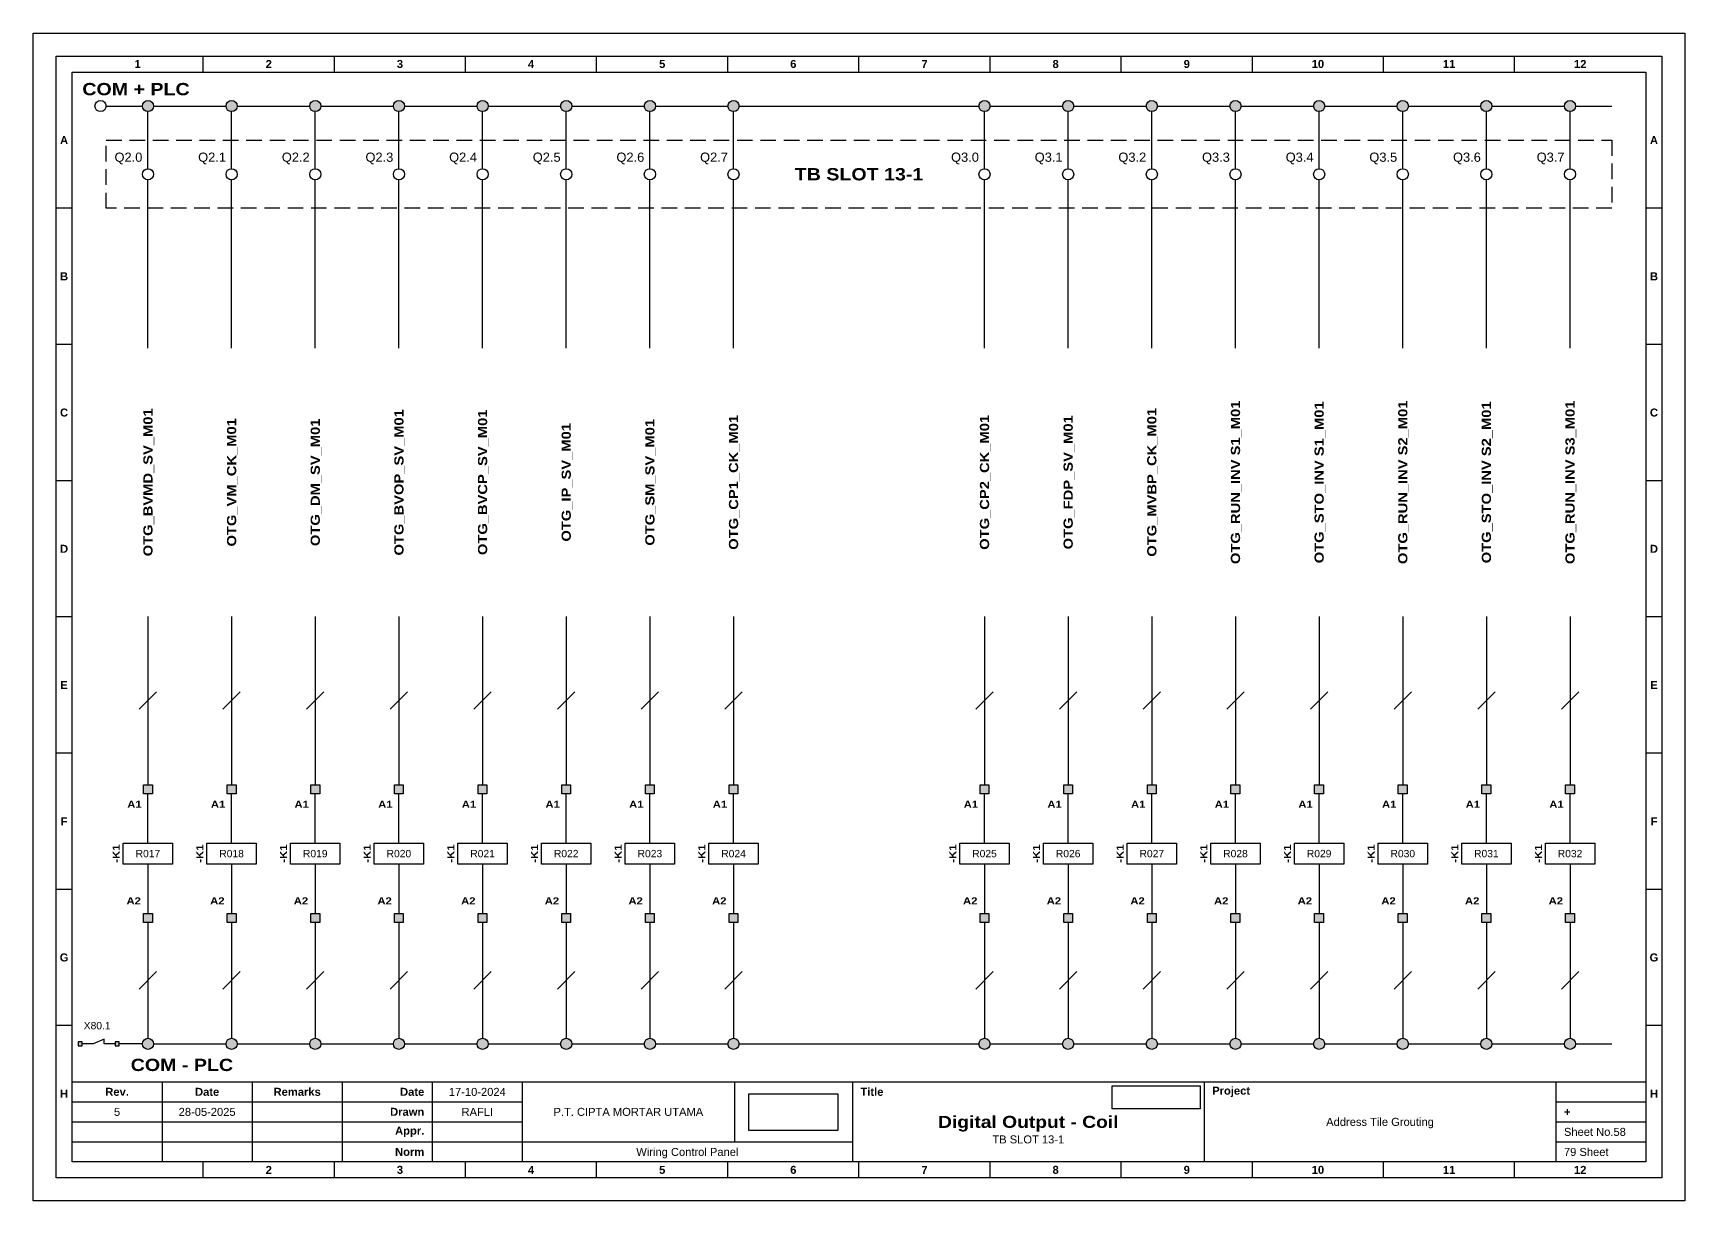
# Model space of a CAD drawing. Header units: millimetres. Extents: x 1018 to 2216, y 1079 to 1731.
# Drawn here: x 1327.2 to 1596.6, y 1540.7 to 1731.1 of the extents above; entities that cross this region are included whole.
import ezdxf
from ezdxf.enums import TextEntityAlignment as Align

# ---------------------------------------------------------------- set-up
doc = ezdxf.new("R2010")
doc.units = ezdxf.units.MM
doc.linetypes.add('HIDDEN', pattern=[9.525, 6.35, -3.175])
doc.styles.add('Bold', font='ariblk.ttf', dxfattribs={"height": 25.4})
doc.styles.get("Standard").update_dxf_attribs({"font": 'arial.ttf'})
picture_1 = doc.add_image_def('image1.png', size_in_pixel=(2048, 847))
picture_2 = doc.add_image_def('image2.png', size_in_pixel=(2092, 542))

# ---------------------------------------------------------------- blocks, each defined once
blk = doc.blocks.new('KOP MU PROJECT')
at = {"color": 6, "ltscale": 50}
for p, q in [((27.74, 184.05), (27.74, 186.66)), ((49.13, 184.05), (49.13, 186.66)), ((70.51, 184.05), (70.51, 186.66)), ((91.89, 184.05), (91.89, 186.66)), ((113.27, 184.05), (113.27, 186.66)), ((134.66, 184.05), (134.66, 186.66)), ((156.04, 184.05), (156.04, 186.66)), ((177.42, 184.05), (177.42, 186.66)), ((198.8, 184.05), (198.8, 186.66)), ((220.19, 184.05), (220.19, 186.66)), ((241.57, 184.05), (241.57, 186.66)), ((6.36, 161.84), (3.75, 161.84)), ((265.59, 161.84), (262.98, 161.84)), ((6.36, 139.63), (3.75, 139.63)), ((265.59, 139.63), (262.98, 139.63)), ((6.36, 117.42), (3.75, 117.42)), ((265.59, 117.42), (262.98, 117.42)), ((6.36, 95.22), (3.75, 95.22)), ((265.59, 95.22), (262.98, 95.22)), ((6.36, 73.01), (3.75, 73.01)), ((265.59, 73.01), (262.98, 73.01)), ((6.36, 50.8), (3.75, 50.8)), ((265.59, 50.8), (262.98, 50.8)), ((6.36, 28.59), (3.75, 28.59)), ((265.59, 28.59), (262.98, 28.59)), ((27.74, 3.75), (27.74, 6.36)), ((49.13, 3.75), (49.13, 6.36)), ((70.51, 3.75), (70.51, 6.36)), ((91.89, 3.75), (91.89, 6.36)), ((113.27, 3.75), (113.27, 6.36)), ((134.66, 3.75), (134.66, 6.36)), ((156.04, 3.75), (156.04, 6.36)), ((177.42, 3.75), (177.42, 6.36)), ((198.8, 3.75), (198.8, 6.36)), ((220.19, 3.75), (220.19, 6.36)), ((241.57, 3.75), (241.57, 6.36))]:
    blk.add_line(p, q, dxfattribs=at)
at = {"ltscale": 50}
for p, q in [((6.36, 19.41), (262.98, 19.41)), ((21.04, 19.41), (21.04, 6.36)), ((35.72, 19.41), (35.72, 6.36)), ((50.41, 19.41), (50.41, 6.36)), ((65.09, 19.41), (65.09, 6.36)), ((79.77, 19.41), (79.77, 6.36)), ((114.35, 19.41), (114.35, 9.62)), ((133.6, 19.41), (133.6, 6.36)), ((190.95, 19.41), (190.95, 6.36)), ((248.3, 19.41), (248.3, 6.36)), ((6.36, 16.15), (79.77, 16.15)), ((248.3, 16.15), (262.98, 16.15)), ((6.36, 12.89), (79.77, 12.89)), ((248.3, 12.89), (262.98, 12.89)), ((6.36, 9.62), (133.6, 9.62)), ((248.3, 9.62), (262.98, 9.62))]:
    blk.add_line(p, q, dxfattribs=at)
at = {"color": 1, "ltscale": 50}
blk.add_lwpolyline([(269.34, 0), (0, 0), (0, 190.41), (269.34, 190.41)], close=True, dxfattribs=at)
at = {"color": 6, "ltscale": 50}
for points in [[(265.59, 3.75), (3.75, 3.75), (3.75, 186.66), (265.59, 186.66)], [(262.98, 6.36), (6.36, 6.36), (6.36, 184.05), (262.98, 184.05)]]:
    blk.add_lwpolyline(points, close=True, dxfattribs=at)
at = {"ltscale": 50, "char_height": 1.305, "attachment_point": 4}
for s, width, heights, insert in [('\\pxqc;{\\fArial|b1|i0|c0|p34;1}', 21.3825, [2.51], (6.36, 185.36)), ('\\pxqc;{\\fArial|b1|i0|c0|p34;2}', 21.3825, [2.51], (27.74, 185.36)), ('\\pxqc;{\\fArial|b1|i0|c0|p34;3}', 21.3825, [2.51], (49.13, 185.36)), ('\\pxqc;{\\fArial|b1|i0|c0|p34;4}', 21.3825, [2.51], (70.51, 185.36)), ('\\pxqc;{\\fArial|b1|i0|c0|p34;5}', 21.3825, [2.51], (91.89, 185.36)), ('\\pxqc;{\\fArial|b1|i0|c0|p34;6}', 21.3825, [2.51], (113.27, 185.36)), ('\\pxqc;{\\fArial|b1|i0|c0|p34;7}', 21.3825, [2.51], (134.66, 185.36)), ('\\pxqc;{\\fArial|b1|i0|c0|p34;8}', 21.3825, [2.51], (156.04, 185.36)), ('\\pxqc;{\\fArial|b1|i0|c0|p34;9}', 21.3825, [2.51], (177.42, 185.36)), ('\\pxqc;{\\fArial|b1|i0|c0|p34;10}', 21.3825, [2.51], (198.8, 185.36)), ('\\pxqc;{\\fArial|b1|i0|c0|p34;11}', 21.3825, [2.51], (220.19, 185.36)), ('\\pxqc;{\\fArial|b1|i0|c0|p34;12}', 21.3825, [2.51], (241.57, 185.36)), ('\\pxqc;{\\fArial|b1|i0|c0|p34;A}', 2.61, [2.51], (3.75, 172.95)), ('\\pxqc;{\\fArial|b1|i0|c0|p34;A}', 2.61, [2.51], (262.98, 172.95)), ('\\pxqc;{\\fArial|b1|i0|c0|p34;B}', 2.61, [2.51], (3.75, 150.74)), ('\\pxqc;{\\fArial|b1|i0|c0|p34;B}', 2.61, [2.51], (262.98, 150.74)), ('\\pxqc;{\\fArial|b1|i0|c0|p34;C}', 2.61, [2.51], (3.75, 128.53)), ('\\pxqc;{\\fArial|b1|i0|c0|p34;C}', 2.61, [2.51], (262.98, 128.53)), ('\\pxqc;{\\fArial|b1|i0|c0|p34;D}', 2.61, [2.51], (3.75, 106.32)), ('\\pxqc;{\\fArial|b1|i0|c0|p34;D}', 2.61, [2.51], (262.98, 106.32)), ('\\pxqc;{\\fArial|b1|i0|c0|p34;E}', 2.61, [2.51], (3.75, 84.11)), ('\\pxqc;{\\fArial|b1|i0|c0|p34;E}', 2.61, [2.51], (262.98, 84.11)), ('\\pxqc;{\\fArial|b1|i0|c0|p34;F}', 2.61, [2.51], (3.75, 61.9)), ('\\pxqc;{\\fArial|b1|i0|c0|p34;F}', 2.61, [2.51], (262.98, 61.9)), ('\\pxqc;{\\fArial|b1|i0|c0|p34;G}', 2.61, [2.51], (3.75, 39.69)), ('\\pxqc;{\\fArial|b1|i0|c0|p34;G}', 2.61, [2.51], (262.98, 39.69)), ('\\pxqc;{\\fArial|b1|i0|c0|p34;H}', 2.61, [2.51], (3.75, 17.47)), ('\\pxqc;{\\fArial|b1|i0|c0|p34;Rev.}', 14.6811, [2.88], (6.36, 17.78)), ('\\pxqc;{\\fArial|b1|i0|c0|p34;Date}', 14.6811, [2.88], (21.04, 17.78)), ('\\pxqc;{\\fArial|b1|i0|c0|p34;Remarks}', 14.6811, [2.88], (35.72, 17.78)), ('\\pxqr;{\\fArial|b1|i0|c0|p34;Date}', 13.3761, [2.88], (50.41, 17.78)), ('\\pxql;{\\fArial|b1|i0|c0|p34;Title}', 50.2419, [2.88], (134.9, 17.78)), ('\\pxql;{\\fArial|b1|i0|c0|p34;Project}', 50.2419, [2.88], (192.25, 17.78)), ('\\pxqc;{\\fArial|b1|i0|c0|p34;H}', 2.61, [2.51], (262.98, 17.47)), ('\\pxqr;{\\fArial|b1|i0|c0|p34;Drawn}', 13.3761, [2.88], (50.41, 14.52)), ('\\pxql;{\\fArial|b1|i0|c0|p34;+}', 14.6811, [2.88], (249.61, 14.52)), ('\\pxqr;{\\fArial|b1|i0|c0|p34;Appr.}', 13.3761, [2.88], (50.41, 11.26)), ('\\pxqr;{\\fArial|b1|i0|c0|p34;Norm}', 13.3761, [2.88], (50.41, 7.99)), ('\\pxqc;{\\fArial|b1|i0|c0|p34;2}', 21.3825, [2.51], (27.74, 5.06)), ('\\pxqc;{\\fArial|b1|i0|c0|p34;3}', 21.3825, [2.51], (49.13, 5.06)), ('\\pxqc;{\\fArial|b1|i0|c0|p34;4}', 21.3825, [2.51], (70.51, 5.06)), ('\\pxqc;{\\fArial|b1|i0|c0|p34;5}', 21.3825, [2.51], (91.89, 5.06)), ('\\pxqc;{\\fArial|b1|i0|c0|p34;6}', 21.3825, [2.51], (113.27, 5.06)), ('\\pxqc;{\\fArial|b1|i0|c0|p34;7}', 21.3825, [2.51], (134.66, 5.06)), ('\\pxqc;{\\fArial|b1|i0|c0|p34;8}', 21.3825, [2.51], (156.04, 5.06)), ('\\pxqc;{\\fArial|b1|i0|c0|p34;9}', 21.3825, [2.51], (177.42, 5.06)), ('\\pxqc;{\\fArial|b1|i0|c0|p34;10}', 21.3825, [2.51], (198.8, 5.06)), ('\\pxqc;{\\fArial|b1|i0|c0|p34;11}', 21.3825, [2.51], (220.19, 5.06)), ('\\pxqc;{\\fArial|b1|i0|c0|p34;12}', 21.3825, [2.51], (241.57, 5.06))]:
    blk.add_mtext_dynamic_manual_height_columns(s, width=width, gutter_width=0.0326, heights=heights, dxfattribs=dict(at, insert=insert))
at = {"ltscale": 50}
for tag, p in [('DATECREATED', (72.43, 17.78)), ('REV', (13.7, 14.52)), ('REVDATE', (28.38, 14.52)), ('REMARKS', (43.06, 14.52)), ('DRAWN', (72.43, 14.52)), ('COMPANY', (97.06, 14.52)), ('PROJECT', (219.62, 12.89)), ('APPR', (72.43, 11.26)), ('NORM', (72.43, 7.99)), ('DRAWINGCATEGORY', (106.68, 7.99)), ('DESCRIPTION', (162.27, 10.03))]:
    blk.add_attdef(tag, text='', height=1.3, dxfattribs=at).set_placement(p, align=Align.MIDDLE_CENTER)
at = {"ltscale": 50, "style": 'Bold'}
blk.add_attdef('TITLE', text='', height=1.96, dxfattribs=at).set_placement((162.27, 12.89), align=Align.MIDDLE_CENTER)
at = {"ltscale": 50}
for tag, p in [('SHEETNUMBER', (249.61, 11.26)), ('TOTALSHEET', (249.61, 7.99))]:
    blk.add_attdef(tag, text='', height=1.3, dxfattribs=at).set_placement(p, align=Align.MIDDLE_LEFT)
image = blk.add_image(picture_1, insert=(116.72, 11.48), size_in_units=(14.5, 6), dxfattribs=at)
image.dxf.flags = 15
image = blk.add_image(picture_2, insert=(175.94, 15.04), size_in_units=(14.36, 3.72), dxfattribs=at)
image.dxf.flags = 15

msp = doc.modelspace()

# ---------------------------------------------------------------- hatches: boundary and pattern name
at = {"true_color": 0x105689}
h = msp.add_hatch(color=146, dxfattribs=at)
h.dxf.hatch_style = 1
h.paths.add_polyline_path([(1578.73, 1719.2, 1), (1576.92, 1719.2, 1)])
h.paths.add_polyline_path([(1563.28, 1719.2, 1), (1565.09, 1719.2, 1)])
h.paths.add_polyline_path([(1549.64, 1719.2, 1), (1551.45, 1719.2, 1)])
h.paths.add_polyline_path([(1537.81, 1719.2, 1), (1536, 1719.2, 1)])
h.paths.add_polyline_path([(1524.17, 1719.2, 1), (1522.36, 1719.2, 1)])
h.paths.add_polyline_path([(1510.53, 1719.2, 1), (1508.72, 1719.2, 1)])
h.paths.add_polyline_path([(1496.89, 1719.2, 1), (1495.08, 1719.2, 1)])
h.paths.add_polyline_path([(1483.25, 1719.2, 1), (1481.44, 1719.2, 1)])
h.paths.add_polyline_path([(1442.33, 1719.2, 1), (1440.52, 1719.2, 1)])
h.paths.add_polyline_path([(1428.69, 1719.2, 1), (1426.88, 1719.2, 1)])
h.paths.add_polyline_path([(1415.05, 1719.2, 1), (1413.24, 1719.2, 1)])
h.paths.add_polyline_path([(1401.41, 1719.2, 1), (1399.6, 1719.2, 1)])
h.paths.add_polyline_path([(1385.96, 1719.2, 1), (1387.78, 1719.2, 1)])
h.paths.add_polyline_path([(1374.14, 1719.2, 1), (1372.32, 1719.2, 1)])
h.paths.add_polyline_path([(1358.68, 1719.2, 1), (1360.5, 1719.2, 1)])
h.paths.add_polyline_path([(1346.86, 1719.2, 1), (1345.04, 1719.2, 1)])
h = msp.add_hatch(color=256)
h.dxf.hatch_style = 1
h.paths.add_polyline_path([(1346.67, 1607.09), (1346.67, 1608.54), (1345.22, 1608.54), (1345.22, 1607.09)])
h.paths.add_polyline_path([(1345.22, 1586.11), (1346.67, 1586.11), (1346.67, 1587.56), (1345.22, 1587.56)])
h = msp.add_hatch(color=256)
h.dxf.hatch_style = 1
h.paths.add_polyline_path([(1360.31, 1607.09), (1360.31, 1608.54), (1358.86, 1608.54), (1358.86, 1607.09)])
h.paths.add_polyline_path([(1358.86, 1586.11), (1360.31, 1586.11), (1360.31, 1587.56), (1358.86, 1587.56)])
h = msp.add_hatch(color=256)
h.dxf.hatch_style = 1
h.paths.add_polyline_path([(1373.95, 1607.09), (1373.95, 1608.54), (1372.5, 1608.54), (1372.5, 1607.09)])
h.paths.add_polyline_path([(1372.5, 1586.11), (1373.95, 1586.11), (1373.95, 1587.56), (1372.5, 1587.56)])
h = msp.add_hatch(color=256)
h.dxf.hatch_style = 1
h.paths.add_polyline_path([(1387.59, 1607.09), (1387.59, 1608.54), (1386.14, 1608.54), (1386.14, 1607.09)])
h.paths.add_polyline_path([(1386.14, 1586.11), (1387.59, 1586.11), (1387.59, 1587.56), (1386.14, 1587.56)])
h = msp.add_hatch(color=256)
h.dxf.hatch_style = 1
h.paths.add_polyline_path([(1401.23, 1607.09), (1401.23, 1608.54), (1399.78, 1608.54), (1399.78, 1607.09)])
h.paths.add_polyline_path([(1399.78, 1586.11), (1401.23, 1586.11), (1401.23, 1587.56), (1399.78, 1587.56)])
h = msp.add_hatch(color=256)
h.dxf.hatch_style = 1
h.paths.add_polyline_path([(1414.87, 1607.09), (1414.87, 1608.54), (1413.42, 1608.54), (1413.42, 1607.09)])
h.paths.add_polyline_path([(1413.42, 1586.11), (1414.87, 1586.11), (1414.87, 1587.56), (1413.42, 1587.56)])
h = msp.add_hatch(color=256)
h.dxf.hatch_style = 1
h.paths.add_polyline_path([(1428.51, 1607.09), (1428.51, 1608.54), (1427.06, 1608.54), (1427.06, 1607.09)])
h.paths.add_polyline_path([(1427.06, 1586.11), (1428.51, 1586.11), (1428.51, 1587.56), (1427.06, 1587.56)])
h = msp.add_hatch(color=256)
h.dxf.hatch_style = 1
h.paths.add_polyline_path([(1442.15, 1607.09), (1442.15, 1608.54), (1440.7, 1608.54), (1440.7, 1607.09)])
h.paths.add_polyline_path([(1440.7, 1586.11), (1442.15, 1586.11), (1442.15, 1587.56), (1440.7, 1587.56)])
h = msp.add_hatch(color=256)
h.dxf.hatch_style = 1
h.paths.add_polyline_path([(1483.07, 1607.09), (1483.07, 1608.54), (1481.62, 1608.54), (1481.62, 1607.09)])
h.paths.add_polyline_path([(1481.62, 1586.11), (1483.07, 1586.11), (1483.07, 1587.56), (1481.62, 1587.56)])
h = msp.add_hatch(color=256)
h.dxf.hatch_style = 1
h.paths.add_polyline_path([(1496.71, 1607.09), (1496.71, 1608.54), (1495.26, 1608.54), (1495.26, 1607.09)])
h.paths.add_polyline_path([(1495.26, 1586.11), (1496.71, 1586.11), (1496.71, 1587.56), (1495.26, 1587.56)])
h = msp.add_hatch(color=256)
h.dxf.hatch_style = 1
h.paths.add_polyline_path([(1510.35, 1607.09), (1510.35, 1608.54), (1508.9, 1608.54), (1508.9, 1607.09)])
h.paths.add_polyline_path([(1508.9, 1586.11), (1510.35, 1586.11), (1510.35, 1587.56), (1508.9, 1587.56)])
h = msp.add_hatch(color=256)
h.dxf.hatch_style = 1
h.paths.add_polyline_path([(1523.99, 1607.09), (1523.99, 1608.54), (1522.54, 1608.54), (1522.54, 1607.09)])
h.paths.add_polyline_path([(1522.54, 1586.11), (1523.99, 1586.11), (1523.99, 1587.56), (1522.54, 1587.56)])
h = msp.add_hatch(color=256)
h.dxf.hatch_style = 1
h.paths.add_polyline_path([(1537.63, 1607.09), (1537.63, 1608.54), (1536.18, 1608.54), (1536.18, 1607.09)])
h.paths.add_polyline_path([(1536.18, 1586.11), (1537.63, 1586.11), (1537.63, 1587.56), (1536.18, 1587.56)])
h = msp.add_hatch(color=256)
h.dxf.hatch_style = 1
h.paths.add_polyline_path([(1551.27, 1607.09), (1551.27, 1608.54), (1549.82, 1608.54), (1549.82, 1607.09)])
h.paths.add_polyline_path([(1549.82, 1586.11), (1551.27, 1586.11), (1551.27, 1587.56), (1549.82, 1587.56)])
h = msp.add_hatch(color=256)
h.dxf.hatch_style = 1
h.paths.add_polyline_path([(1564.91, 1607.09), (1564.91, 1608.54), (1563.46, 1608.54), (1563.46, 1607.09)])
h.paths.add_polyline_path([(1563.46, 1586.11), (1564.91, 1586.11), (1564.91, 1587.56), (1563.46, 1587.56)])
h = msp.add_hatch(color=256)
h.dxf.hatch_style = 1
h.paths.add_polyline_path([(1578.55, 1607.09), (1578.55, 1608.54), (1577.1, 1608.54), (1577.1, 1607.09)])
h.paths.add_polyline_path([(1577.1, 1586.11), (1578.55, 1586.11), (1578.55, 1587.56), (1577.1, 1587.56)])
h = msp.add_hatch(color=256)
h.dxf.hatch_style = 1
h.paths.add_polyline_path([(1341.24, 1566.63), (1340.6, 1566.63), (1340.6, 1565.99), (1341.24, 1565.99)])
h.paths.add_polyline_path([(1334.58, 1566.63), (1334.58, 1565.99), (1335.22, 1565.99), (1335.22, 1566.63)])
h = msp.add_hatch(color=146, dxfattribs=at)
h.dxf.hatch_style = 1
h.paths.add_polyline_path([(1578.73, 1566.31, 1), (1576.92, 1566.31, 1)])
h.paths.add_polyline_path([(1563.28, 1566.31, 1), (1565.09, 1566.31, 1)])
h.paths.add_polyline_path([(1549.64, 1566.31, 1), (1551.45, 1566.31, 1)])
h.paths.add_polyline_path([(1537.81, 1566.31, 1), (1536, 1566.31, 1)])
h.paths.add_polyline_path([(1524.17, 1566.31, 1), (1522.36, 1566.31, 1)])
h.paths.add_polyline_path([(1510.53, 1566.31, 1), (1508.72, 1566.31, 1)])
h.paths.add_polyline_path([(1496.89, 1566.31, 1), (1495.08, 1566.31, 1)])
h.paths.add_polyline_path([(1483.25, 1566.31, 1), (1481.44, 1566.31, 1)])
h.paths.add_polyline_path([(1442.33, 1566.31, 1), (1440.52, 1566.31, 1)])
h.paths.add_polyline_path([(1428.69, 1566.31, 1), (1426.88, 1566.31, 1)])
h.paths.add_polyline_path([(1415.05, 1566.31, 1), (1413.24, 1566.31, 1)])
h.paths.add_polyline_path([(1401.41, 1566.31, 1), (1399.6, 1566.31, 1)])
h.paths.add_polyline_path([(1385.96, 1566.31, 1), (1387.78, 1566.31, 1)])
h.paths.add_polyline_path([(1374.14, 1566.31, 1), (1372.32, 1566.31, 1)])
h.paths.add_polyline_path([(1358.68, 1566.31, 1), (1360.5, 1566.31, 1)])
h.paths.add_polyline_path([(1346.86, 1566.31, 1), (1345.04, 1566.31, 1)])

# ---------------------------------------------------------------- linework, layer by layer
at = {"color": 146, "true_color": 0x105689}
for p, q in [((1339.13, 1719.2), (1345.04, 1719.2)), ((1346.86, 1719.2), (1358.68, 1719.2)), ((1360.5, 1719.2), (1372.32, 1719.2)), ((1374.14, 1719.2), (1385.96, 1719.2)), ((1387.78, 1719.2), (1399.6, 1719.2)), ((1401.41, 1719.2), (1413.24, 1719.2)), ((1415.05, 1719.2), (1426.88, 1719.2)), ((1428.69, 1719.2), (1440.52, 1719.2)), ((1442.33, 1719.2), (1481.44, 1719.2)), ((1483.25, 1719.2), (1495.08, 1719.2)), ((1496.89, 1719.2), (1508.72, 1719.2)), ((1510.53, 1719.2), (1522.36, 1719.2)), ((1524.17, 1719.2), (1536, 1719.2)), ((1537.81, 1719.2), (1549.64, 1719.2)), ((1551.45, 1719.2), (1563.28, 1719.2)), ((1565.09, 1719.2), (1576.92, 1719.2)), ((1578.73, 1719.2), (1584.64, 1719.2)), ((1345.95, 1709), (1345.95, 1718.29)), ((1359.59, 1709), (1359.59, 1718.29)), ((1373.23, 1709), (1373.23, 1718.29)), ((1386.87, 1709), (1386.87, 1718.29)), ((1400.51, 1709), (1400.51, 1718.29)), ((1414.15, 1709), (1414.15, 1718.29)), ((1427.79, 1709), (1427.79, 1718.29)), ((1441.43, 1709), (1441.43, 1718.29)), ((1482.35, 1709), (1482.35, 1718.29)), ((1495.99, 1709), (1495.99, 1718.29)), ((1509.63, 1709), (1509.63, 1718.29)), ((1523.27, 1709), (1523.27, 1718.29)), ((1536.91, 1709), (1536.91, 1718.29)), ((1550.55, 1709), (1550.55, 1718.29)), ((1564.18, 1709), (1564.18, 1718.29)), ((1577.82, 1709), (1577.82, 1718.29)), ((1345.95, 1679.75), (1345.95, 1707.19)), ((1359.59, 1679.75), (1359.59, 1707.19)), ((1373.23, 1679.75), (1373.23, 1707.19)), ((1386.87, 1679.75), (1386.87, 1707.19)), ((1400.51, 1679.75), (1400.51, 1707.19)), ((1414.15, 1679.75), (1414.15, 1707.19)), ((1427.79, 1679.75), (1427.79, 1707.19)), ((1441.43, 1679.75), (1441.43, 1707.19)), ((1482.35, 1679.75), (1482.35, 1707.19)), ((1495.99, 1679.75), (1495.99, 1707.19)), ((1509.63, 1679.75), (1509.63, 1707.19)), ((1523.27, 1679.75), (1523.27, 1707.19)), ((1536.91, 1679.75), (1536.91, 1707.19)), ((1550.55, 1679.75), (1550.55, 1707.19)), ((1564.18, 1679.75), (1564.18, 1707.19)), ((1577.82, 1679.75), (1577.82, 1707.19)), ((1345.95, 1635.98), (1345.95, 1608.54)), ((1359.59, 1635.98), (1359.59, 1608.54)), ((1373.23, 1635.98), (1373.23, 1608.54)), ((1386.87, 1635.98), (1386.87, 1608.54)), ((1400.51, 1635.98), (1400.51, 1608.54)), ((1414.15, 1635.98), (1414.15, 1608.54)), ((1427.79, 1635.98), (1427.79, 1608.54)), ((1441.43, 1635.98), (1441.43, 1608.54)), ((1482.35, 1635.98), (1482.35, 1608.54)), ((1495.99, 1635.98), (1495.99, 1608.54)), ((1509.63, 1635.98), (1509.63, 1608.54)), ((1523.27, 1635.98), (1523.27, 1608.54)), ((1536.91, 1635.98), (1536.91, 1608.54)), ((1550.55, 1635.98), (1550.55, 1608.54)), ((1564.18, 1635.98), (1564.18, 1608.54)), ((1577.82, 1635.98), (1577.82, 1608.54)), ((1344.53, 1620.85), (1347.36, 1623.68)), ((1358.17, 1620.85), (1361, 1623.68)), ((1371.81, 1620.85), (1374.64, 1623.68)), ((1385.45, 1620.85), (1388.28, 1623.68)), ((1399.09, 1620.85), (1401.92, 1623.68)), ((1412.73, 1620.85), (1415.56, 1623.68)), ((1426.37, 1620.85), (1429.2, 1623.68)), ((1440.01, 1620.85), (1442.84, 1623.68)), ((1480.93, 1620.85), (1483.76, 1623.68)), ((1494.57, 1620.85), (1497.4, 1623.68)), ((1508.21, 1620.85), (1511.04, 1623.68)), ((1521.85, 1620.85), (1524.68, 1623.68)), ((1535.49, 1620.85), (1538.32, 1623.68)), ((1549.13, 1620.85), (1551.96, 1623.68)), ((1562.77, 1620.85), (1565.6, 1623.68)), ((1576.41, 1620.85), (1579.24, 1623.68)), ((1345.95, 1586.11), (1345.95, 1567.22)), ((1359.59, 1586.11), (1359.59, 1567.22)), ((1373.23, 1586.11), (1373.23, 1567.22)), ((1386.87, 1586.11), (1386.87, 1567.22)), ((1400.51, 1586.11), (1400.51, 1567.22)), ((1414.15, 1586.11), (1414.15, 1567.22)), ((1427.79, 1586.11), (1427.79, 1567.22)), ((1441.43, 1586.11), (1441.43, 1567.22)), ((1482.35, 1586.11), (1482.35, 1567.22)), ((1495.99, 1586.11), (1495.99, 1567.22)), ((1509.63, 1586.11), (1509.63, 1567.22)), ((1523.27, 1586.11), (1523.27, 1567.22)), ((1536.91, 1586.11), (1536.91, 1567.22)), ((1550.55, 1586.11), (1550.55, 1567.22)), ((1564.18, 1586.11), (1564.18, 1567.22)), ((1577.82, 1586.11), (1577.82, 1567.22)), ((1344.53, 1575.25), (1347.36, 1578.08)), ((1358.17, 1575.25), (1361, 1578.08)), ((1371.81, 1575.25), (1374.64, 1578.08)), ((1385.45, 1575.25), (1388.28, 1578.08)), ((1399.09, 1575.25), (1401.92, 1578.08)), ((1412.73, 1575.25), (1415.56, 1578.08)), ((1426.37, 1575.25), (1429.2, 1578.08)), ((1440.01, 1575.25), (1442.84, 1578.08)), ((1480.93, 1575.25), (1483.76, 1578.08)), ((1494.57, 1575.25), (1497.4, 1578.08)), ((1508.21, 1575.25), (1511.04, 1578.08)), ((1521.85, 1575.25), (1524.68, 1578.08)), ((1535.49, 1575.25), (1538.32, 1578.08)), ((1549.13, 1575.25), (1551.96, 1578.08)), ((1562.77, 1575.25), (1565.6, 1578.08)), ((1576.41, 1575.25), (1579.24, 1578.08)), ((1345.04, 1566.31), (1341.24, 1566.31)), ((1346.86, 1566.31), (1358.68, 1566.31)), ((1360.5, 1566.31), (1372.32, 1566.31)), ((1374.14, 1566.31), (1385.96, 1566.31)), ((1387.78, 1566.31), (1399.6, 1566.31)), ((1401.41, 1566.31), (1413.24, 1566.31)), ((1415.05, 1566.31), (1426.88, 1566.31)), ((1428.69, 1566.31), (1440.52, 1566.31)), ((1442.33, 1566.31), (1481.44, 1566.31)), ((1483.25, 1566.31), (1495.08, 1566.31)), ((1496.89, 1566.31), (1508.72, 1566.31)), ((1510.53, 1566.31), (1522.36, 1566.31)), ((1524.17, 1566.31), (1536, 1566.31)), ((1537.81, 1566.31), (1549.64, 1566.31)), ((1551.45, 1566.31), (1563.28, 1566.31)), ((1565.09, 1566.31), (1576.92, 1566.31)), ((1578.73, 1566.31), (1584.64, 1566.31))]:
    msp.add_line(p, q, dxfattribs=at)
at = {"ltscale": 50}
for p, q in [((1345.95, 1599.05), (1345.95, 1607.09)), ((1359.59, 1599.05), (1359.59, 1607.09)), ((1373.23, 1599.05), (1373.23, 1607.09)), ((1386.87, 1599.05), (1386.87, 1607.09)), ((1400.51, 1599.05), (1400.51, 1607.09)), ((1414.15, 1599.05), (1414.15, 1607.09)), ((1427.79, 1599.05), (1427.79, 1607.09)), ((1441.43, 1599.05), (1441.43, 1607.09)), ((1482.35, 1599.05), (1482.35, 1607.09)), ((1495.99, 1599.05), (1495.99, 1607.09)), ((1509.63, 1599.05), (1509.63, 1607.09)), ((1523.27, 1599.05), (1523.27, 1607.09)), ((1536.91, 1599.05), (1536.91, 1607.09)), ((1550.55, 1599.05), (1550.55, 1607.09)), ((1564.18, 1599.05), (1564.18, 1607.09)), ((1577.82, 1599.05), (1577.82, 1607.09)), ((1345.95, 1595.61), (1345.95, 1587.56)), ((1359.59, 1595.61), (1359.59, 1587.56)), ((1373.23, 1595.61), (1373.23, 1587.56)), ((1386.87, 1595.61), (1386.87, 1587.56)), ((1400.51, 1595.61), (1400.51, 1587.56)), ((1414.15, 1595.61), (1414.15, 1587.56)), ((1427.79, 1595.61), (1427.79, 1587.56)), ((1441.43, 1595.61), (1441.43, 1587.56)), ((1482.35, 1595.61), (1482.35, 1587.56)), ((1495.99, 1595.61), (1495.99, 1587.56)), ((1509.63, 1595.61), (1509.63, 1587.56)), ((1523.27, 1595.61), (1523.27, 1587.56)), ((1536.91, 1595.61), (1536.91, 1587.56)), ((1550.55, 1595.61), (1550.55, 1587.56)), ((1564.18, 1595.61), (1564.18, 1587.56)), ((1577.82, 1595.61), (1577.82, 1587.56)), ((1337.01, 1566.31), (1335.22, 1566.31)), ((1338.81, 1567.06), (1337.01, 1566.31)), ((1340.6, 1566.31), (1338.81, 1566.31))]:
    msp.add_line(p, q, dxfattribs=at)
msp.add_line((1338.81, 1566.31), (1338.81, 1567.06))
at = {"linetype": 'HIDDEN', "ltscale": 0.4}
msp.add_lwpolyline([(1339.13, 1713.64), (1584.64, 1713.64), (1584.64, 1702.54), (1339.13, 1702.54)], close=True, dxfattribs=at)
for points in [[(1345.22, 1608.54), (1346.67, 1608.54), (1346.67, 1607.09), (1345.22, 1607.09)], [(1358.86, 1608.54), (1360.31, 1608.54), (1360.31, 1607.09), (1358.86, 1607.09)], [(1372.5, 1608.54), (1373.95, 1608.54), (1373.95, 1607.09), (1372.5, 1607.09)], [(1386.14, 1608.54), (1387.59, 1608.54), (1387.59, 1607.09), (1386.14, 1607.09)], [(1399.78, 1608.54), (1401.23, 1608.54), (1401.23, 1607.09), (1399.78, 1607.09)], [(1413.42, 1608.54), (1414.87, 1608.54), (1414.87, 1607.09), (1413.42, 1607.09)], [(1427.06, 1608.54), (1428.51, 1608.54), (1428.51, 1607.09), (1427.06, 1607.09)], [(1440.7, 1608.54), (1442.15, 1608.54), (1442.15, 1607.09), (1440.7, 1607.09)], [(1481.62, 1608.54), (1483.07, 1608.54), (1483.07, 1607.09), (1481.62, 1607.09)], [(1495.26, 1608.54), (1496.71, 1608.54), (1496.71, 1607.09), (1495.26, 1607.09)], [(1508.9, 1608.54), (1510.35, 1608.54), (1510.35, 1607.09), (1508.9, 1607.09)], [(1522.54, 1608.54), (1523.99, 1608.54), (1523.99, 1607.09), (1522.54, 1607.09)], [(1536.18, 1608.54), (1537.63, 1608.54), (1537.63, 1607.09), (1536.18, 1607.09)], [(1549.82, 1608.54), (1551.27, 1608.54), (1551.27, 1607.09), (1549.82, 1607.09)], [(1563.46, 1608.54), (1564.91, 1608.54), (1564.91, 1607.09), (1563.46, 1607.09)], [(1577.1, 1608.54), (1578.55, 1608.54), (1578.55, 1607.09), (1577.1, 1607.09)], [(1345.22, 1587.56), (1346.67, 1587.56), (1346.67, 1586.11), (1345.22, 1586.11)], [(1358.86, 1587.56), (1360.31, 1587.56), (1360.31, 1586.11), (1358.86, 1586.11)], [(1372.5, 1587.56), (1373.95, 1587.56), (1373.95, 1586.11), (1372.5, 1586.11)], [(1386.14, 1587.56), (1387.59, 1587.56), (1387.59, 1586.11), (1386.14, 1586.11)], [(1399.78, 1587.56), (1401.23, 1587.56), (1401.23, 1586.11), (1399.78, 1586.11)], [(1413.42, 1587.56), (1414.87, 1587.56), (1414.87, 1586.11), (1413.42, 1586.11)], [(1427.06, 1587.56), (1428.51, 1587.56), (1428.51, 1586.11), (1427.06, 1586.11)], [(1440.7, 1587.56), (1442.15, 1587.56), (1442.15, 1586.11), (1440.7, 1586.11)], [(1481.62, 1587.56), (1483.07, 1587.56), (1483.07, 1586.11), (1481.62, 1586.11)], [(1495.26, 1587.56), (1496.71, 1587.56), (1496.71, 1586.11), (1495.26, 1586.11)], [(1508.9, 1587.56), (1510.35, 1587.56), (1510.35, 1586.11), (1508.9, 1586.11)], [(1522.54, 1587.56), (1523.99, 1587.56), (1523.99, 1586.11), (1522.54, 1586.11)], [(1536.18, 1587.56), (1537.63, 1587.56), (1537.63, 1586.11), (1536.18, 1586.11)], [(1549.82, 1587.56), (1551.27, 1587.56), (1551.27, 1586.11), (1549.82, 1586.11)], [(1563.46, 1587.56), (1564.91, 1587.56), (1564.91, 1586.11), (1563.46, 1586.11)], [(1577.1, 1587.56), (1578.55, 1587.56), (1578.55, 1586.11), (1577.1, 1586.11)]]:
    msp.add_lwpolyline(points, close=True)
at = {"ltscale": 50}
for points in [[(1341.93, 1599.05), (1349.97, 1599.05), (1349.97, 1595.61), (1341.93, 1595.61)], [(1355.57, 1599.05), (1363.61, 1599.05), (1363.61, 1595.61), (1355.57, 1595.61)], [(1369.21, 1599.05), (1377.25, 1599.05), (1377.25, 1595.61), (1369.21, 1595.61)], [(1382.85, 1599.05), (1390.89, 1599.05), (1390.89, 1595.61), (1382.85, 1595.61)], [(1396.49, 1599.05), (1404.53, 1599.05), (1404.53, 1595.61), (1396.49, 1595.61)], [(1410.13, 1599.05), (1418.17, 1599.05), (1418.17, 1595.61), (1410.13, 1595.61)], [(1423.77, 1599.05), (1431.81, 1599.05), (1431.81, 1595.61), (1423.77, 1595.61)], [(1437.41, 1599.05), (1445.45, 1599.05), (1445.45, 1595.61), (1437.41, 1595.61)], [(1478.33, 1599.05), (1486.37, 1599.05), (1486.37, 1595.61), (1478.33, 1595.61)], [(1491.97, 1599.05), (1500.01, 1599.05), (1500.01, 1595.61), (1491.97, 1595.61)], [(1505.61, 1599.05), (1513.65, 1599.05), (1513.65, 1595.61), (1505.61, 1595.61)], [(1519.25, 1599.05), (1527.29, 1599.05), (1527.29, 1595.61), (1519.25, 1595.61)], [(1532.88, 1599.05), (1540.93, 1599.05), (1540.93, 1595.61), (1532.88, 1595.61)], [(1546.52, 1599.05), (1554.57, 1599.05), (1554.57, 1595.61), (1546.52, 1595.61)], [(1560.16, 1599.05), (1568.21, 1599.05), (1568.21, 1595.61), (1560.16, 1595.61)], [(1573.8, 1599.05), (1581.85, 1599.05), (1581.85, 1595.61), (1573.8, 1595.61)]]:
    msp.add_lwpolyline(points, close=True, dxfattribs=at)
at = {"ltscale": 500}
for points in [[(1334.58, 1566.63), (1334.58, 1565.99), (1335.22, 1565.99), (1335.22, 1566.63)], [(1340.6, 1566.63), (1340.6, 1565.99), (1341.24, 1565.99), (1341.24, 1566.63)]]:
    msp.add_lwpolyline(points, close=True, dxfattribs=at)
at = {"color": 146, "ltscale": 500, "true_color": 0x105689}
for centre in [(1338.22, 1719.2), (1345.95, 1719.2), (1359.59, 1719.2), (1373.23, 1719.2), (1386.87, 1719.2), (1400.51, 1719.2), (1414.15, 1719.2), (1427.79, 1719.2), (1441.43, 1719.2), (1482.35, 1719.2), (1495.99, 1719.2), (1509.63, 1719.2), (1523.27, 1719.2), (1536.91, 1719.2), (1550.55, 1719.2), (1564.18, 1719.2), (1577.82, 1719.2), (1345.95, 1708.09), (1359.59, 1708.09), (1373.23, 1708.09), (1386.87, 1708.09), (1400.51, 1708.09), (1414.15, 1708.09), (1427.79, 1708.09), (1441.43, 1708.09), (1482.35, 1708.09), (1495.99, 1708.09), (1509.63, 1708.09), (1523.27, 1708.09), (1536.91, 1708.09), (1550.55, 1708.09), (1564.18, 1708.09), (1577.82, 1708.09), (1345.95, 1566.31), (1359.59, 1566.31), (1373.23, 1566.31), (1386.87, 1566.31), (1400.51, 1566.31), (1414.15, 1566.31), (1427.79, 1566.31), (1441.43, 1566.31), (1482.35, 1566.31), (1495.99, 1566.31), (1509.63, 1566.31), (1523.27, 1566.31), (1536.91, 1566.31), (1550.55, 1566.31), (1564.18, 1566.31), (1577.82, 1566.31)]:
    msp.add_circle(centre, 0.907, dxfattribs=at)

# ---------------------------------------------------------------- block references
msp.add_blockref('KOP MU PROJECT', (1327.22, 1540.7)).add_auto_attribs({'DESCRIPTION': 'TB SLOT 13-1', 'TITLE': 'Digital Output - Coil', 'PROJECT': 'Address Tile Grouting', 'COMPANY': 'P.T. CIPTA MORTAR UTAMA', 'DRAWINGCATEGORY': 'Wiring Control Panel', 'DRAWN': 'RAFLI', 'DATECREATED': '17-10-2024', 'REVDATE': '28-05-2025', 'REV': '5', 'SHEETNUMBER': 'Sheet No.58', 'TOTALSHEET': '79 Sheet'})

# ---------------------------------------------------------------- texts
at = {"ltscale": 500, "style": 'Bold'}
for s, p in [('COM + PLC', (1335.25, 1721.97)), ('COM - PLC', (1343.14, 1562.88))]:
    msp.add_text(s, height=2, dxfattribs=at).set_placement(p, align=Align.MIDDLE_LEFT)
at = {"ltscale": 500}
for s, p in [('Q2.0', (1345.04, 1710.87)), ('Q2.1', (1358.68, 1710.87)), ('Q2.2', (1372.32, 1710.87)), ('Q2.3', (1385.96, 1710.87)), ('Q2.4', (1399.6, 1710.87)), ('Q2.5', (1413.24, 1710.87)), ('Q2.6', (1426.88, 1710.87)), ('Q2.7', (1440.52, 1710.87)), ('Q3.0', (1481.44, 1710.87)), ('Q3.1', (1495.08, 1710.87)), ('Q3.2', (1508.72, 1710.87)), ('Q3.3', (1522.36, 1710.87)), ('Q3.4', (1536, 1710.87)), ('Q3.5', (1549.64, 1710.87)), ('Q3.6', (1563.28, 1710.87)), ('Q3.7', (1576.92, 1710.87))]:
    msp.add_text(s, height=1.5, dxfattribs=at).set_placement(p, align=Align.MIDDLE_RIGHT)
at = {"ltscale": 500, "style": 'Bold'}
msp.add_text('TB SLOT 13-1', height=2, dxfattribs=at).set_placement((1461.89, 1708.09), align=Align.MIDDLE_CENTER)
for s, height, p in [('OTG_RUN_INV S1_M01', 1.5, (1523.27, 1657.86)), ('OTG_STO_INV S1_M01', 1.5, (1536.91, 1657.86)), ('OTG_RUN_INV S2_M01', 1.5, (1550.55, 1657.86)), ('OTG_STO_INV S2_M01', 1.5, (1564.18, 1657.86)), ('OTG_RUN_INV S3_M01', 1.5, (1577.82, 1657.86)), ('OTG_BVMD_SV_M01', 1.5, (1345.95, 1657.86)), ('OTG_VM_CK_M01', 1.5, (1359.59, 1657.86)), ('OTG_DM_SV_M01', 1.5, (1373.23, 1657.86)), ('OTG_BVOP_SV_M01', 1.5, (1386.87, 1657.86)), ('OTG_BVCP_SV_M01', 1.5, (1400.51, 1657.86)), ('OTG_IP_SV_M01', 1.5, (1414.15, 1657.86)), ('OTG_SM_SV_M01', 1.5, (1427.79, 1657.86)), ('OTG_CP1_CK_M01', 1.5, (1441.43, 1657.86)), ('OTG_CP2_CK_M01', 1.5, (1482.35, 1657.86)), ('OTG_FDP_SV_M01', 1.5, (1495.99, 1657.86)), ('OTG_MVBP_CK_M01', 1.5, (1509.63, 1657.86)), ('-K1', 1.149, (1340.78, 1597.33)), ('-K1', 1.149, (1354.42, 1597.33)), ('-K1', 1.149, (1368.06, 1597.33)), ('-K1', 1.149, (1381.7, 1597.33)), ('-K1', 1.149, (1395.34, 1597.33)), ('-K1', 1.149, (1408.98, 1597.33)), ('-K1', 1.149, (1422.62, 1597.33)), ('-K1', 1.149, (1436.26, 1597.33)), ('-K1', 1.149, (1477.18, 1597.33)), ('-K1', 1.149, (1490.82, 1597.33)), ('-K1', 1.149, (1504.46, 1597.33)), ('-K1', 1.149, (1518.1, 1597.33)), ('-K1', 1.149, (1531.74, 1597.33)), ('-K1', 1.149, (1545.38, 1597.33)), ('-K1', 1.149, (1559.02, 1597.33)), ('-K1', 1.149, (1572.66, 1597.33))]:
    msp.add_text(s, height=height, rotation=90, dxfattribs=at).set_placement(p, align=Align.MIDDLE_CENTER)
for p in [(1344.92, 1605.94), (1358.56, 1605.94), (1372.19, 1605.94), (1385.83, 1605.94), (1399.47, 1605.94), (1413.11, 1605.94), (1426.75, 1605.94), (1440.39, 1605.94), (1481.31, 1605.94), (1494.95, 1605.94), (1508.59, 1605.94), (1522.23, 1605.94), (1535.87, 1605.94), (1549.51, 1605.94), (1563.15, 1605.94), (1576.79, 1605.94)]:
    msp.add_text('A1', height=1.149, dxfattribs=at).set_placement(p, align=Align.TOP_RIGHT)
at = {"ltscale": 500}
for s, p in [('R017', (1345.95, 1597.33)), ('R018', (1359.59, 1597.33)), ('R019', (1373.23, 1597.33)), ('R020', (1386.87, 1597.33)), ('R021', (1400.51, 1597.33)), ('R022', (1414.15, 1597.33)), ('R023', (1427.79, 1597.33)), ('R024', (1441.43, 1597.33)), ('R025', (1482.35, 1597.33)), ('R026', (1495.99, 1597.33)), ('R027', (1509.63, 1597.33)), ('R028', (1523.27, 1597.33)), ('R029', (1536.91, 1597.33)), ('R030', (1550.55, 1597.33)), ('R031', (1564.18, 1597.33)), ('R032', (1577.82, 1597.33))]:
    msp.add_text(s, height=1.2, dxfattribs=at).set_placement(p, align=Align.MIDDLE_CENTER)
at = {"ltscale": 500, "style": 'Bold'}
for p in [(1344.8, 1588.71), (1358.44, 1588.71), (1372.08, 1588.71), (1385.72, 1588.71), (1399.36, 1588.71), (1413, 1588.71), (1426.64, 1588.71), (1440.28, 1588.71), (1481.2, 1588.71), (1494.84, 1588.71), (1508.48, 1588.71), (1522.12, 1588.71), (1535.76, 1588.71), (1549.4, 1588.71), (1563.04, 1588.71), (1576.68, 1588.71)]:
    msp.add_text('A2', height=1.149, dxfattribs=at).set_placement(p, align=Align.BOTTOM_RIGHT)
at = {"ltscale": 500}
msp.add_text('X80.1', height=1.2, dxfattribs=at).set_placement((1335.48, 1569.28), align=Align.MIDDLE_LEFT)

doc.saveas('drawing.dxf')
